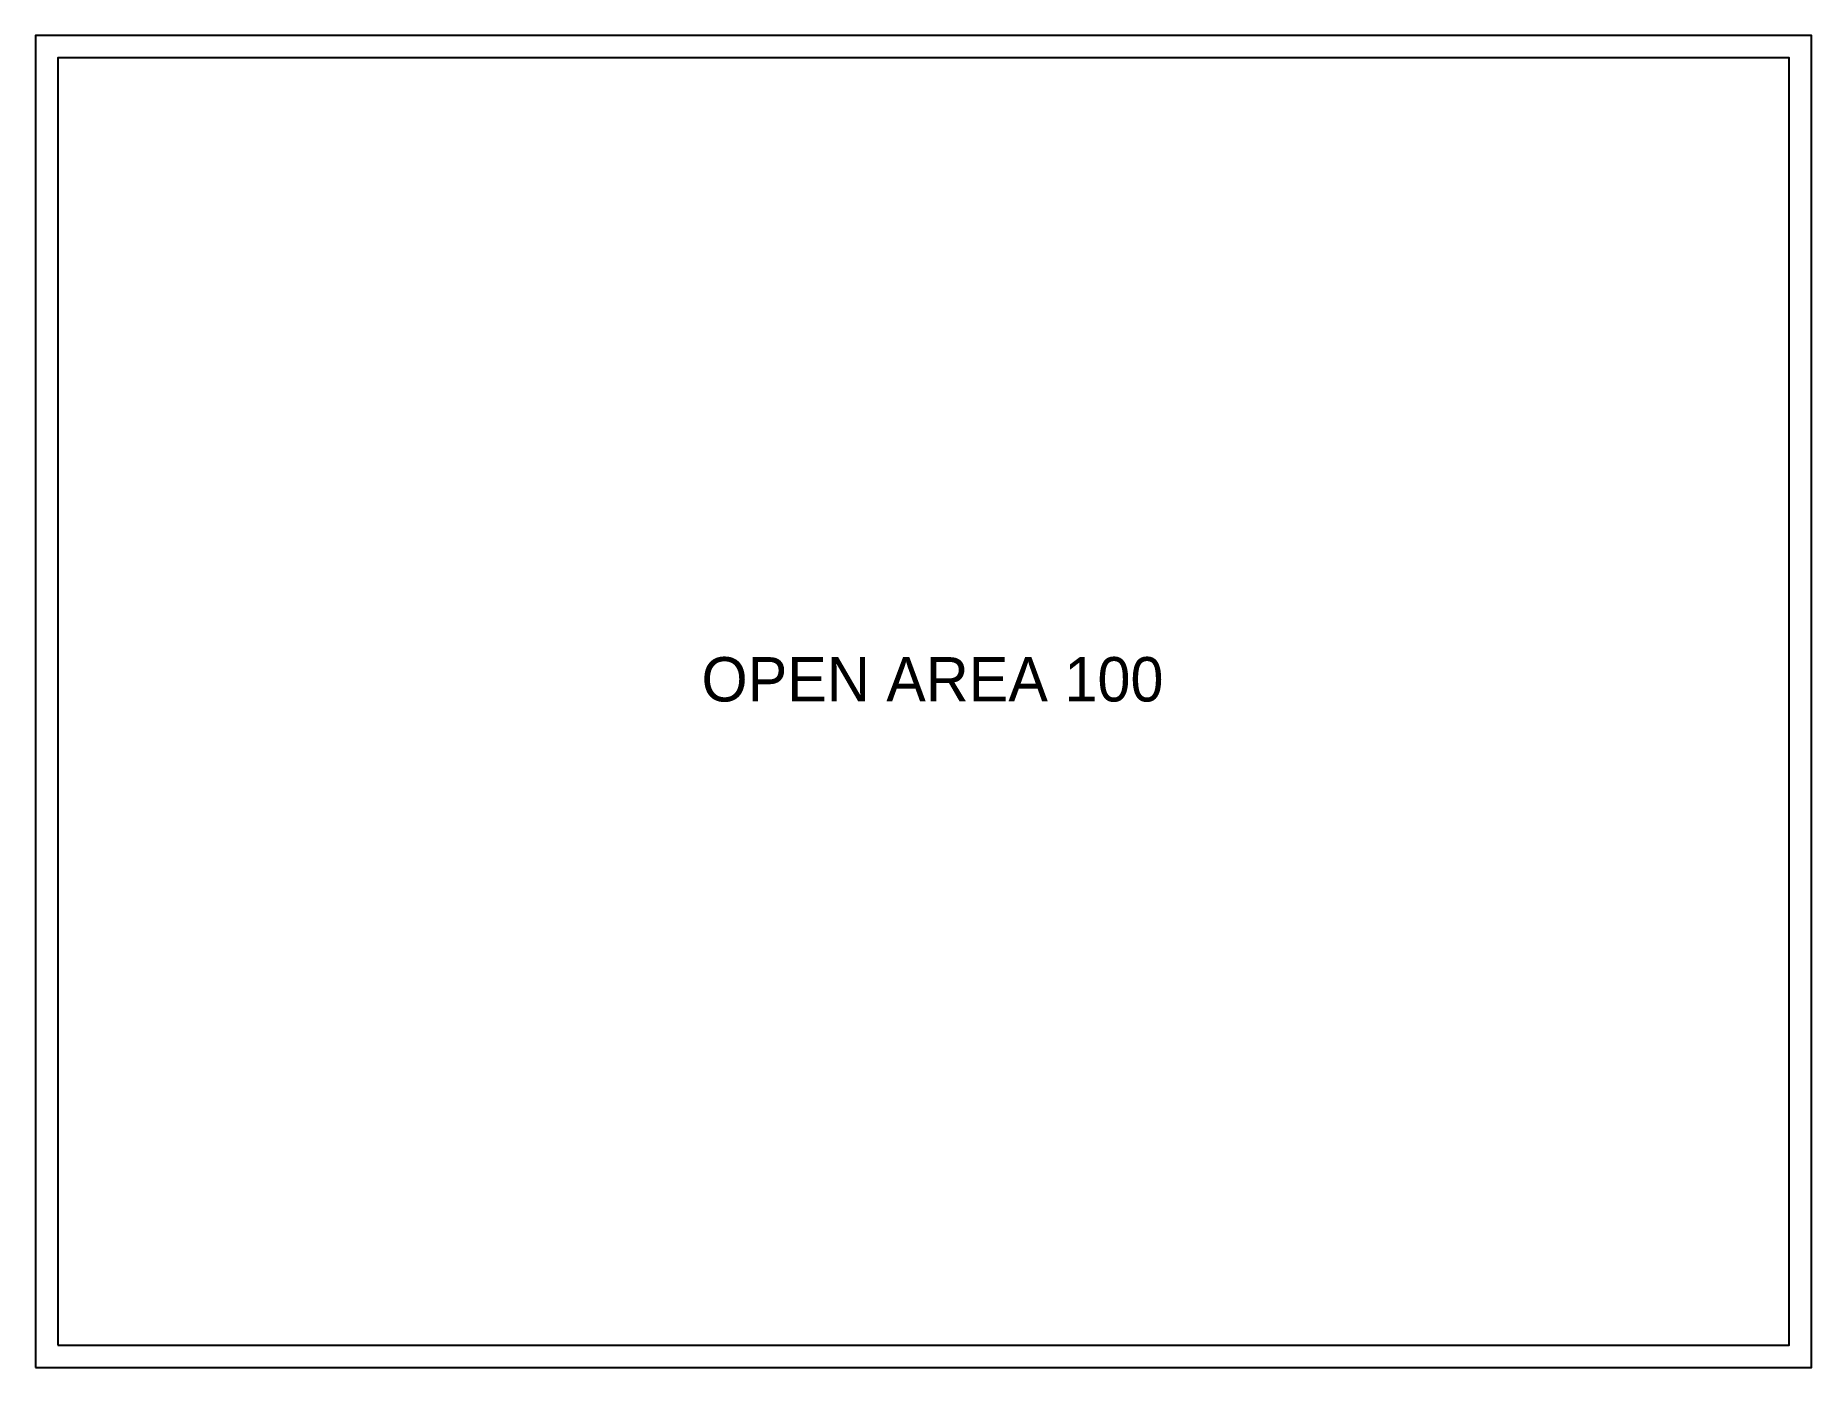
# Model space of a CAD drawing. Header units: feet. Extents: x 0 to 40, y 0 to 30.
import ezdxf

# ---------------------------------------------------------------- set-up
doc = ezdxf.new("R2010")
doc.units = ezdxf.units.FT
for name, color, linetype in [('A-AREA', 7, 'Continuous'), ('A-AREA-IDEN', 7, 'Continuous'), ('A-WALL', 7, 'Continuous')]:
    doc.layers.add(name, color=color, linetype=linetype)

msp = doc.modelspace()

# ---------------------------------------------------------------- linework, layer by layer
at = {"layer": 'A-AREA'}
msp.add_lwpolyline([(0.5, 0.5), (39.5, 0.5), (39.5, 29.5), (0.5, 29.5)], close=True, dxfattribs=at)
at = {"layer": 'A-WALL'}
for points in [[(0, 0), (40, 0), (40, 30), (0, 30)], [(0.5, 0.5), (39.5, 0.5), (39.5, 29.5), (0.5, 29.5)]]:
    msp.add_lwpolyline(points, close=True, dxfattribs=at)

# ---------------------------------------------------------------- texts
at = {"layer": 'A-AREA-IDEN'}
msp.add_text('OPEN AREA 100', height=1, dxfattribs=at).set_placement((15, 15))

doc.saveas('drawing.dxf')
